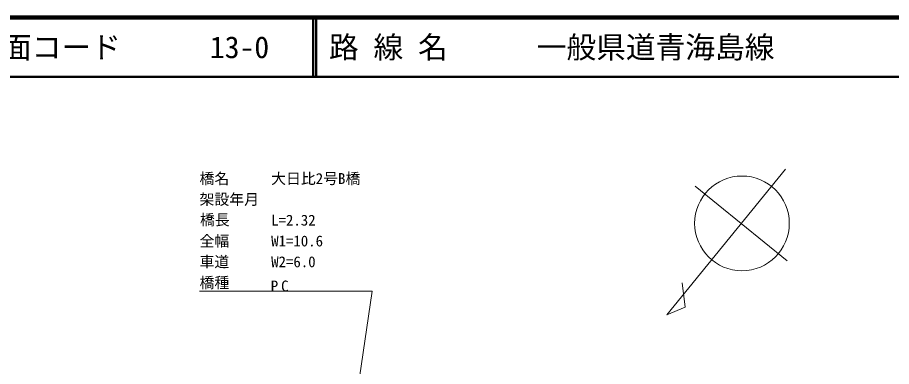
# Model space of a CAD drawing. Units: millimetres, scale not verified. Extents: x 40000 to 680000, y 20000 to 380000.
# Drawn here: x 127978 to 275024, y 321308 to 380000 of the extents above; entities that cross this region are included whole.
import ezdxf
from ezdxf.enums import TextEntityAlignment as Align

# ---------------------------------------------------------------- set-up
doc = ezdxf.new("R2010")
doc.units = ezdxf.units.MM
doc.header["$LTSCALE"] = 1000
for name, color, linetype, lineweight in [('M-STR-HTXT', 7, 'Continuous', 13), ('M-TTL', 2, 'Continuous', 140), ('M-TTL-LINE', 7, 'Continuous', 50), ('M-TTL-TXT', 7, 'Continuous', 13), ('M-WORK', 1, 'Continuous', 13)]:
    doc.layers.add(name, color=color, linetype=linetype, lineweight=lineweight)
doc.styles.add('ＭＳ ゴシック', font='')
doc.styles.get('ＭＳ ゴシック').set_extended_font_data('MS Gothic')

msp = doc.modelspace()

# ---------------------------------------------------------------- linework, layer by layer
at = {"layer": 'M-TTL'}
msp.add_line((680000, 380000), (40000, 380000), dxfattribs=at)
at = {"layer": 'M-TTL', "lineweight": 13}
msp.add_lwpolyline([(179721, 280126), (187667, 333953), (158610, 333953)], dxfattribs=at)
at = {"layer": 'M-TTL-LINE'}
for p, q in [((177750, 380000), (177750, 370000)), ((178250, 380000), (178250, 370000)), ((40000, 370000), (680000, 370000))]:
    msp.add_line(p, q, dxfattribs=at)
at = {"layer": 'M-WORK'}
msp.add_line((257478, 339095), (242008, 351661), dxfattribs=at)
msp.add_lwpolyline([(257163, 354515), (237231, 329974), (240329, 331277), (239826, 335357)], dxfattribs=at)
msp.add_circle((249863, 345379), 7965, dxfattribs=at)

# ---------------------------------------------------------------- texts
at = {"layer": 'M-STR-HTXT', "style": 'ＭＳ ゴシック'}
for s, p in [('橋名', (158610, 351453)), ('大日比2号B橋', (170655, 351453)), ('架設年月', (158610, 347953)), ('橋長', (158678, 344505)), ('L=2.32', (170655, 344453)), ('全幅', (158610, 340953)), ('W1=10.6', (170655, 340953)), ('車道', (158610, 337453)), ('W2=6.0', (170655, 337453)), ('橋種', (158610, 333953))]:
    msp.add_text(s, height=1833, dxfattribs=at).set_placement(p, align=Align.BOTTOM_LEFT)
at = {"layer": 'M-STR-HTXT', "insert": (170587, 333902), "char_height": 1833, "attachment_point": 7, "style": 'ＭＳ ゴシック'}
msp.add_mtext('\\T1.4;PC', dxfattribs=at)
at = {"layer": 'M-TTL-TXT', "style": 'ＭＳ ゴシック'}
for s, p in [('図面コード      13-0', (120380, 375000)), ('路 線 名      一般県道青海島線', (180380, 375000))]:
    msp.add_text(s, height=3666, dxfattribs=at).set_placement(p, align=Align.MIDDLE_LEFT)

doc.saveas('drawing.dxf')
